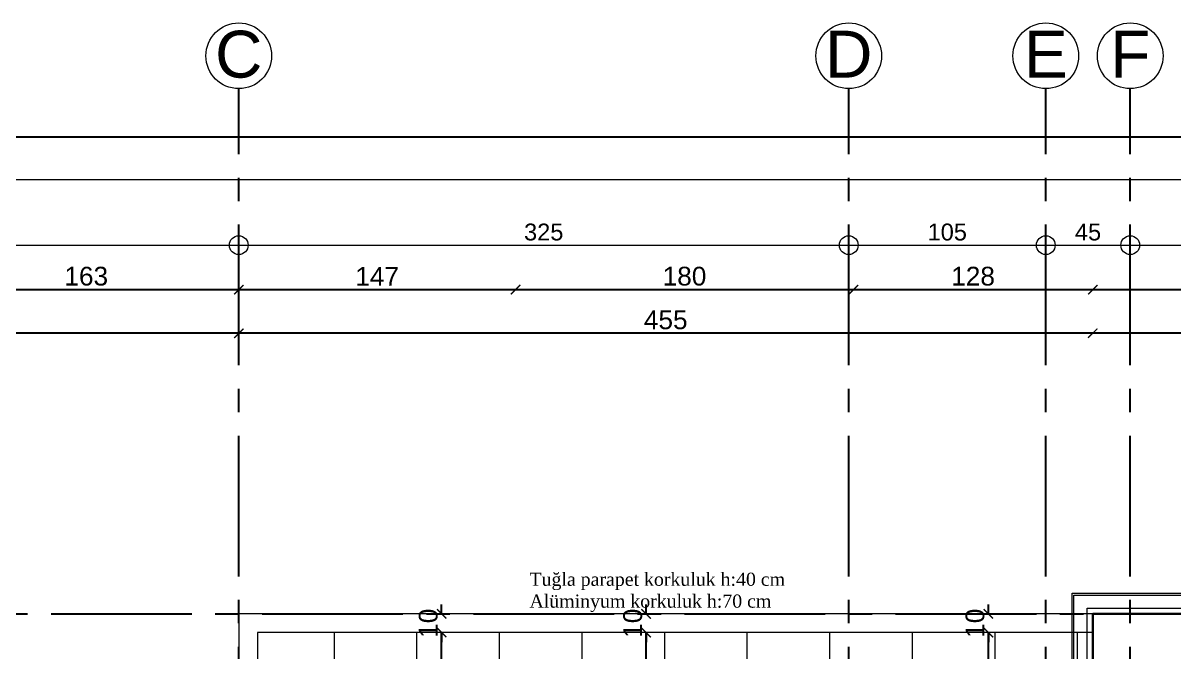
# Model space of a CAD drawing. Header units: millimetres. Extents: x 2778 to 13672, y 1832 to 5175.
# Drawn here: x 3562 to 4174, y 4800 to 5135 of the extents above; entities that cross this region are included whole.
import ezdxf

# ---------------------------------------------------------------- set-up
doc = ezdxf.new("R2010")
doc.units = ezdxf.units.MM
doc.linetypes.add('CENTER2', pattern=[112.5, 75, -12.5, 12.5, -12.5])
doc.linetypes.add('DASHDOT2', pattern=[12.7, 6.35, -3.175, 0, -3.175])
for name, color, linetype, lineweight in [('aks', 251, 'DASHDOT2', 35), ('duvar', 232, 'Continuous', 30), ('görünüş', 201, 'Continuous', 18), ('sıva dış', 30, 'Continuous', 9), ('yalıtım', 107, 'Continuous', 0), ('yazı', 11, 'Continuous', 20), ('z - tarama', 251, 'Continuous', 18), ('ÖLÇÜ İÇ', 7, 'Continuous', 9)]:
    doc.layers.add(name, color=color, linetype=linetype, lineweight=lineweight)
for name, color, linetype in [('İÇÖLÇÜ', 7, 'Continuous'), ('Standart', 7, 'Continuous'), ('Ölçülendirme', 7, 'Continuous')]:
    doc.layers.add(name, color=color, linetype=linetype)
doc.styles.add('arial_1_18', font='arial.ttf', dxfattribs={"height": 0.2})
doc.styles.get("Standard").update_dxf_attribs({"font": 'arial.ttf'})
doc.styles.add('Times roman', font='times.ttf')
doc.dimstyles.new('zulay iç ölçü', dxfattribs={"dimtxt": 10, "dimasz": 5, "dimexe": 0.18, "dimexo": 0, "dimgap": 2, "dimtad": 3, "dimdec": 0, "dimzin": 0, "dimdsep": 46, "dimtxsty": 'Standard', "dimblk": 'ARCHTICK', "dimcen": 0.09, "dimse1": 1, "dimse2": 1, "dimadec": 0, "dimazin": 0, "dimtfac": 1, "dimtdec": 0, "dimtix": 1, "dimtofl": 0, "dimtmove": 0, "dimatfit": 3, "dimldrblk": 'ARCHTICK', "dimfxl": 1, "dimtolj": 1, "dimtzin": 0, "dimarcsym": 0})

# ---------------------------------------------------------------- blocks, each defined once
blk = doc.blocks.new('IDE242Entity1386')
at = {"layer": 'Ölçülendirme', "color": 1, "linetype": 'Continuous', "lineweight": 5}
for points in [[(-8, 2693), (3268, 2693)], [(-8, 2658), (3268, 2658)]]:
    blk.add_lwpolyline(points, dxfattribs=at)
for centre in [(525, 2658), (850, 2658), (955, 2658), (1000, 2658)]:
    blk.add_circle(centre, 5, dxfattribs=at)
at = {"layer": 'Ölçülendirme', "color": 1, "linetype": 'Continuous', "lineweight": 5, "style": 'arial_1_18'}
for s, p in [('325', (677.01, 2660.5)), ('105', (892.01, 2660.5)), ('45', (970.51, 2660.5))]:
    blk.add_text(s, height=9, dxfattribs=at).set_placement(p)
blk = doc.blocks.new('_ArchTick')
at = {"color": 0, "linetype": 'ByBlock', "const_width": 0.15}
blk.add_lwpolyline([(-0.5, -0.5), (0.5, 0.5)], dxfattribs=at)
blk = doc.blocks.new('*D1789')
at = {"layer": 'Defpoints', "color": 0, "transparency": 16777216}
for p in [(3151.58, 5074.42), (3151.58, 5074.42), (7881.58, 5074.42)]:
    blk.add_point(p, dxfattribs=at)
at = {"layer": 'ÖLÇÜ İÇ', "color": 0, "lineweight": -2, "transparency": 16777216}
blk.add_line((7881.58, 5074.42), (3151.58, 5074.42), dxfattribs=at)
at = {"layer": 'ÖLÇÜ İÇ', "color": 0, "lineweight": -2, "transparency": 16777216, "xscale": 5, "yscale": 5, "zscale": 5, "rotation": 180}
blk.add_blockref('_ArchTick', (3151.58, 5074.42), dxfattribs=at)
at = {"layer": 'ÖLÇÜ İÇ', "color": 0, "lineweight": -2, "transparency": 16777216, "xscale": 5, "yscale": 5, "zscale": 5}
blk.add_blockref('_ArchTick', (7881.58, 5074.42), dxfattribs=at)
at = {"layer": 'ÖLÇÜ İÇ', "color": 0, "transparency": 16777216, "insert": (5516.58, 5081.52), "char_height": 10, "attachment_point": 5}
blk.add_mtext('\\A1;4730', dxfattribs=at)
blk = doc.blocks.new('*D2017')
at = {"layer": 'Defpoints', "color": 0, "transparency": 16777216}
for p in [(4075.97, 4810.23), (4075.97, 4810.23), (4075.97, 4580.23)]:
    blk.add_point(p, dxfattribs=at)
at = {"layer": 'ÖLÇÜ İÇ', "color": 0, "lineweight": -2, "transparency": 16777216}
blk.add_line((4075.97, 4580.23), (4075.97, 4810.23), dxfattribs=at)
at = {"layer": 'ÖLÇÜ İÇ', "color": 0, "lineweight": -2, "transparency": 16777216, "xscale": 5, "yscale": 5, "zscale": 5}
for p, rotation in [((4075.97, 4810.23), 90), ((4075.97, 4580.23), 270)]:
    blk.add_blockref('_ArchTick', p, dxfattribs=dict(at, rotation=rotation))
at = {"layer": 'ÖLÇÜ İÇ', "color": 0, "transparency": 16777216, "insert": (4068.86, 4695.23), "char_height": 10, "attachment_point": 5, "rotation": 90}
blk.add_mtext('\\A1;230', dxfattribs=at)
blk = doc.blocks.new('*D2018')
at = {"layer": 'Defpoints', "color": 0, "transparency": 16777216}
for p in [(4075.97, 4820.23), (4075.97, 4820.23), (4075.97, 4810.23)]:
    blk.add_point(p, dxfattribs=at)
at = {"layer": 'ÖLÇÜ İÇ', "color": 0, "lineweight": -2, "transparency": 16777216}
for p, q in [((4075.97, 4820.23), (4075.97, 4825.23)), ((4075.97, 4810.23), (4075.97, 4805.23))]:
    blk.add_line(p, q, dxfattribs=at)
at = {"layer": 'ÖLÇÜ İÇ', "color": 0, "lineweight": -2, "transparency": 16777216, "xscale": 5, "yscale": 5, "zscale": 5}
for p, rotation in [((4075.97, 4820.23), 270), ((4075.97, 4810.23), 90)]:
    blk.add_blockref('_ArchTick', p, dxfattribs=dict(at, rotation=rotation))
at = {"layer": 'ÖLÇÜ İÇ', "color": 0, "transparency": 16777216, "insert": (4068.87, 4815.23), "char_height": 10, "attachment_point": 5, "rotation": 90}
blk.add_mtext('\\A1;10', dxfattribs=at)
blk = doc.blocks.new('*D2028')
at = {"layer": 'Defpoints', "color": 0, "transparency": 16777216}
for p in [(3893.63, 4810.23), (3893.63, 4810.23), (3893.63, 4580.23)]:
    blk.add_point(p, dxfattribs=at)
at = {"layer": 'ÖLÇÜ İÇ', "color": 0, "lineweight": -2, "transparency": 16777216}
blk.add_line((3893.63, 4580.23), (3893.63, 4810.23), dxfattribs=at)
at = {"layer": 'ÖLÇÜ İÇ', "color": 0, "lineweight": -2, "transparency": 16777216, "xscale": 5, "yscale": 5, "zscale": 5}
for p, rotation in [((3893.63, 4810.23), 90), ((3893.63, 4580.23), 270)]:
    blk.add_blockref('_ArchTick', p, dxfattribs=dict(at, rotation=rotation))
at = {"layer": 'ÖLÇÜ İÇ', "color": 0, "transparency": 16777216, "insert": (3886.52, 4695.23), "char_height": 10, "attachment_point": 5, "rotation": 90}
blk.add_mtext('\\A1;230', dxfattribs=at)
blk = doc.blocks.new('*D2029')
at = {"layer": 'Defpoints', "color": 0, "transparency": 16777216}
for p in [(3893.63, 4820.23), (3893.63, 4820.23), (3893.63, 4810.23)]:
    blk.add_point(p, dxfattribs=at)
at = {"layer": 'ÖLÇÜ İÇ', "color": 0, "lineweight": -2, "transparency": 16777216}
for p, q in [((3893.63, 4820.23), (3893.63, 4825.23)), ((3893.63, 4810.23), (3893.63, 4805.23))]:
    blk.add_line(p, q, dxfattribs=at)
at = {"layer": 'ÖLÇÜ İÇ', "color": 0, "lineweight": -2, "transparency": 16777216, "xscale": 5, "yscale": 5, "zscale": 5}
for p, rotation in [((3893.63, 4820.23), 270), ((3893.63, 4810.23), 90)]:
    blk.add_blockref('_ArchTick', p, dxfattribs=dict(at, rotation=rotation))
at = {"layer": 'ÖLÇÜ İÇ', "color": 0, "transparency": 16777216, "insert": (3886.53, 4815.23), "char_height": 10, "attachment_point": 5, "rotation": 90}
blk.add_mtext('\\A1;10', dxfattribs=at)
blk = doc.blocks.new('*D2037')
at = {"layer": 'Defpoints', "color": 0, "transparency": 16777216}
for p in [(3784.69, 4810.23), (3784.69, 4810.23), (3784.69, 4580.23)]:
    blk.add_point(p, dxfattribs=at)
at = {"layer": 'ÖLÇÜ İÇ', "color": 0, "lineweight": -2, "transparency": 16777216}
blk.add_line((3784.69, 4580.23), (3784.69, 4810.23), dxfattribs=at)
at = {"layer": 'ÖLÇÜ İÇ', "color": 0, "lineweight": -2, "transparency": 16777216, "xscale": 5, "yscale": 5, "zscale": 5}
for p, rotation in [((3784.69, 4810.23), 90), ((3784.69, 4580.23), 270)]:
    blk.add_blockref('_ArchTick', p, dxfattribs=dict(at, rotation=rotation))
at = {"layer": 'ÖLÇÜ İÇ', "color": 0, "transparency": 16777216, "insert": (3777.58, 4695.23), "char_height": 10, "attachment_point": 5, "rotation": 90}
blk.add_mtext('\\A1;230', dxfattribs=at)
blk = doc.blocks.new('*D2038')
at = {"layer": 'Defpoints', "color": 0, "transparency": 16777216}
for p in [(3784.69, 4820.23), (3784.69, 4820.23), (3784.69, 4810.23)]:
    blk.add_point(p, dxfattribs=at)
at = {"layer": 'ÖLÇÜ İÇ', "color": 0, "lineweight": -2, "transparency": 16777216}
for p, q in [((3784.69, 4820.23), (3784.69, 4825.23)), ((3784.69, 4810.23), (3784.69, 4805.23))]:
    blk.add_line(p, q, dxfattribs=at)
at = {"layer": 'ÖLÇÜ İÇ', "color": 0, "lineweight": -2, "transparency": 16777216, "xscale": 5, "yscale": 5, "zscale": 5}
for p, rotation in [((3784.69, 4820.23), 270), ((3784.69, 4810.23), 90)]:
    blk.add_blockref('_ArchTick', p, dxfattribs=dict(at, rotation=rotation))
at = {"layer": 'ÖLÇÜ İÇ', "color": 0, "transparency": 16777216, "insert": (3777.58, 4815.23), "char_height": 10, "attachment_point": 5, "rotation": 90}
blk.add_mtext('\\A1;10', dxfattribs=at)

msp = doc.modelspace()

# ---------------------------------------------------------------- hatches: boundary and pattern name
at = {"layer": 'z - tarama', "true_color": 0x000000}
h = msp.add_hatch(dxfattribs=at)
h.set_pattern_fill('ANGLE', color=18, scale=160, style=0)
h.set_pattern_definition([(0, (-1057024.51, 409725.164), (0, 44), [32, -12]), (90, (-1057024.51, 409725.164), (-44, 3e-15), [32, -12])])
h.paths.add_polyline_path([(4001.58, 4745.23), (3686.58, 4745.23), (3686.58, 4810.23), (4001.58, 4810.23)])
h.paths.add_polyline_path([(3731.86, 4757.5), (3721.25, 4768.11), (3722.66, 4769.52), (3718.42, 4769.52), (3718.42, 4765.28), (3719.84, 4766.69), (3730.44, 4756.09)], flags=16)
h.paths.add_polyline_path([(3714.67, 4784.24), (3699.67, 4784.24), (3699.67, 4769.24), (3714.67, 4769.24)], flags=16)
h.paths.add_polyline_path([(3700.61, 4776.74, 1), (3713.73, 4776.74, 1)], flags=0)
h.paths.add_polyline_path([(3833.57, 4690.23), (3696.58, 4690.23), (3696.58, 4745.23), (4001.58, 4745.23), (4001.58, 4690.23), (3952.2, 4690.23), (3952.2, 4742.32), (3833.57, 4742.32)])
h.paths.add_polyline_path([(4001.58, 4595.23), (3914.08, 4595.23), (3914.08, 4611.58, 0.414214), (3921.08, 4618.58, 1), (3907.08, 4618.58, 0.414214), (3914.08, 4611.58), (3914.08, 4595.23), (3701.58, 4595.23), (3701.58, 4690.23), (3833.57, 4690.23), (3833.57, 4656.95), (3952.2, 4656.95), (3952.2, 4690.23), (4001.58, 4690.23)])
h.paths.add_polyline_path([(3827.08, 4580.23), (3824.08, 4580.23), (3701.58, 4580.23), (3701.58, 4595.23), (3914.08, 4595.23), (3914.08, 4580.23)])
h.paths.add_polyline_path([(4106.58, 4580.23), (4001.58, 4580.23), (4001.58, 4595.23), (4106.58, 4595.23)])
h.paths.add_polyline_path([(4001.08, 4580.23), (3914.08, 4580.23), (3914.08, 4595.23), (4001.58, 4595.23), (4001.58, 4580.23)])
h.paths.add_polyline_path([(4106.58, 4595.23), (4001.58, 4595.23), (4001.58, 4690.23), (4106.58, 4690.23)])
h.paths.add_polyline_path([(4126.58, 4595.23), (4106.58, 4595.23), (4106.58, 4690.23), (4126.58, 4690.23)])
h.paths.add_polyline_path([(4126.58, 4580.23), (4106.58, 4580.23), (4106.58, 4595.23), (4126.58, 4595.23)])
h.paths.add_polyline_path([(4044.18, 4698.32), (4106.58, 4698.32), (4106.58, 4690.23), (4001.58, 4690.23), (4001.58, 4745.23), (4059.63, 4745.23, 0.155647)])
h.paths.add_polyline_path([(4106.58, 4776.6, 0.179292), (4059.63, 4745.23), (4001.58, 4745.23), (4001.58, 4810.23), (4106.58, 4810.23)])
h.paths.add_polyline_path([(4131.58, 4780.52), (4129.58, 4780.52), (4129.08, 4779.77, -1), (4128.58, 4779.77), (4128.58, 4784.52), (4128.83, 4784.52, 0.414214), (4128.58, 4784.27), (4128.58, 4779.52), (4129.58, 4779.52), (4129.58, 4778.72, 0.071418), (4106.58, 4776.6), (4106.58, 4810.23), (4131.58, 4810.23)])
h.paths.add_polyline_path([(3718.82, 4766.56), (3730.47, 4754.91), (3724.66, 4749.11), (3713.02, 4760.75)], flags=24)
h.paths.add_polyline_path([(3914.12, 4605.87), (3914.12, 4589), (3904.63, 4589), (3904.63, 4605.87)], flags=9)
h.paths.add_polyline_path([(3924.28, 4606.19), (3924.28, 4587.21), (3914.79, 4587.21), (3914.79, 4606.19)], flags=9)
h.paths.add_polyline_path([(3919.2, 4624.98), (3919.2, 4607.05), (3909.71, 4607.05), (3909.71, 4624.98)], flags=24)

# ---------------------------------------------------------------- linework, layer by layer
at = {"layer": 'aks', "color": 251, "linetype": 'CENTER2', "lineweight": -3}
for points in [[(3676.58, 2140.23), (3676.58, 5100.23)], [(4001.58, 2140.23), (4001.58, 5100.23)], [(4106.58, 2140.23), (4106.58, 5100.23)], [(4151.58, 2140.23), (4151.58, 5100.23)], [(2901.58, 4820.23), (8131.58, 4820.23)]]:
    msp.add_lwpolyline(points, dxfattribs=at)
at = {"layer": 'aks', "color": 30, "linetype": 'Continuous', "lineweight": 5}
for centre in [(3676.58, 5117.73), (4001.58, 5117.73), (4106.58, 5117.73), (4151.58, 5117.73)]:
    msp.add_circle(centre, 17.5, dxfattribs=at)
at = {"layer": 'duvar', "lineweight": 30}
msp.add_lwpolyline([(4131.58, 4690.23), (4131.58, 4820.23), (4611.58, 4820.23), (4611.58, 4690.23)], dxfattribs=at)
at = {"layer": 'görünüş'}
for points in [[(4131.58, 4820.23), (3676.58, 4820.23), (3676.58, 4745.23)], [(4131.58, 4810.23), (3686.58, 4810.23), (3686.58, 4745.23)]]:
    msp.add_lwpolyline(points, dxfattribs=at)
at = {"layer": 'İÇÖLÇÜ'}
for p, q in [((3514.08, 4993.09), (3676.58, 4993.09)), ((3676.58, 4993.09), (3824.08, 4993.09)), ((3824.08, 4993.09), (4004.08, 4993.09)), ((4004.08, 4993.09), (4131.58, 4993.09)), ((4131.58, 4993.09), (4281.58, 4993.09)), ((3676.58, 4969.82), (3151.58, 4969.82)), ((4131.58, 4969.82), (3676.58, 4969.82)), ((4611.58, 4969.82), (4131.58, 4969.82))]:
    msp.add_line(p, q, dxfattribs=at)
at = {"layer": 'sıva dış'}
for p, q in [((4128.58, 4693.23), (4128.58, 4823.23)), ((4128.58, 4823.23), (4614.58, 4823.23))]:
    msp.add_line(p, q, dxfattribs=at)
at = {"layer": 'yalıtım'}
for p, q in [((4120.58, 4701.23), (4120.58, 4831.23)), ((4120.58, 4831.23), (4622.58, 4831.23)), ((4121.58, 4700.23), (4121.58, 4830.23)), ((4121.58, 4830.23), (4621.58, 4830.23))]:
    msp.add_line(p, q, dxfattribs=at)

# ---------------------------------------------------------------- block references
at = {"layer": 'İÇÖLÇÜ', "xscale": 5, "yscale": 5, "zscale": 5}
for p in [(3676.58, 4993.09), (3824.08, 4993.09), (4004.08, 4993.09), (4131.58, 4993.09), (3676.58, 4969.82), (4131.58, 4969.82)]:
    msp.add_blockref('_ArchTick', p, dxfattribs=at)
at = {"layer": 'İÇÖLÇÜ', "xscale": 5, "yscale": 5, "zscale": 5, "rotation": 180}
for p in [(3676.58, 4993.09), (3824.08, 4993.09), (4004.08, 4993.09), (4131.58, 4993.09), (3676.58, 4969.82), (4131.58, 4969.82)]:
    msp.add_blockref('_ArchTick', p, dxfattribs=at)
at = {"layer": 'Standart'}
msp.add_blockref('IDE242Entity1386', (3151.58, 2358.8), dxfattribs=at)

# ---------------------------------------------------------------- texts
at = {"layer": 'aks', "color": 1, "linetype": 'Continuous', "lineweight": 5, "style": 'arial_1_18'}
for s, p in [('C', (3663.98, 5106.11)), ('D', (3988.98, 5106.11)), ('E', (4094.94, 5106.11)), ('F', (4140.91, 5106.11))]:
    msp.add_text(s, height=25, dxfattribs=at).set_placement(p)
at = {"layer": 'İÇÖLÇÜ', "char_height": 10, "attachment_point": 5}
for s, insert in [('\\A1;163', (3595.33, 5000.2)), ('\\A1;147', (3750.33, 5000.11)), ('\\A1;180', (3914.08, 5000.2)), ('\\A1;128', (4067.83, 5000.2)), ('\\A1;455', (3904.08, 4976.91))]:
    msp.add_mtext(s, dxfattribs=dict(at, insert=insert))
at = {"layer": 'yazı', "insert": (3831.49, 4821.22), "char_height": 6.9967, "attachment_point": 7, "style": 'Times roman'}
msp.add_mtext_dynamic_manual_height_columns('Tuğla parapet korkuluk h:40 cm\\PAlüminyum korkuluk h:70 cm', width=298.8287, gutter_width=1, heights=[0], dxfattribs=at)

# ---------------------------------------------------------------- dimensions: what is measured, and where the dimension line sits
at = {"layer": 'ÖLÇÜ İÇ', "color": 1}
dim = msp.add_linear_dim(base=(3151.58, 5074.42), p1=(7881.58, 5074.42), p2=(3151.58, 5074.42), dimstyle='zulay iç ölçü', dxfattribs=at)
dim.commit()
dim.dimension.update_dxf_attribs({"geometry": '*D1789', "text_midpoint": (5516.58, 5081.52)})
at = {"layer": 'ÖLÇÜ İÇ'}
for base, p1, p2, picture, middle in [((3784.69, 4820.23), (3784.69, 4810.23), (3784.69, 4820.23), '*D2038', (3777.58, 4815.23)), ((3893.63, 4820.23), (3893.63, 4810.23), (3893.63, 4820.23), '*D2029', (3886.53, 4815.23)), ((4075.97, 4820.23), (4075.97, 4810.23), (4075.97, 4820.23), '*D2018', (4068.87, 4815.23)), ((3784.69, 4810.23), (3784.69, 4580.23), (3784.69, 4810.23), '*D2037', (3777.58, 4695.23)), ((3893.63, 4810.23), (3893.63, 4580.23), (3893.63, 4810.23), '*D2028', (3886.52, 4695.23)), ((4075.97, 4810.23), (4075.97, 4580.23), (4075.97, 4810.23), '*D2017', (4068.86, 4695.23))]:
    dim = msp.add_linear_dim(base=base, p1=p1, p2=p2, angle=270, dimstyle='zulay iç ölçü', override={"dimtmove": 1}, dxfattribs=at)
    dim.commit()
    dim.dimension.update_dxf_attribs({"geometry": picture, "text_midpoint": middle})

doc.saveas('drawing.dxf')
